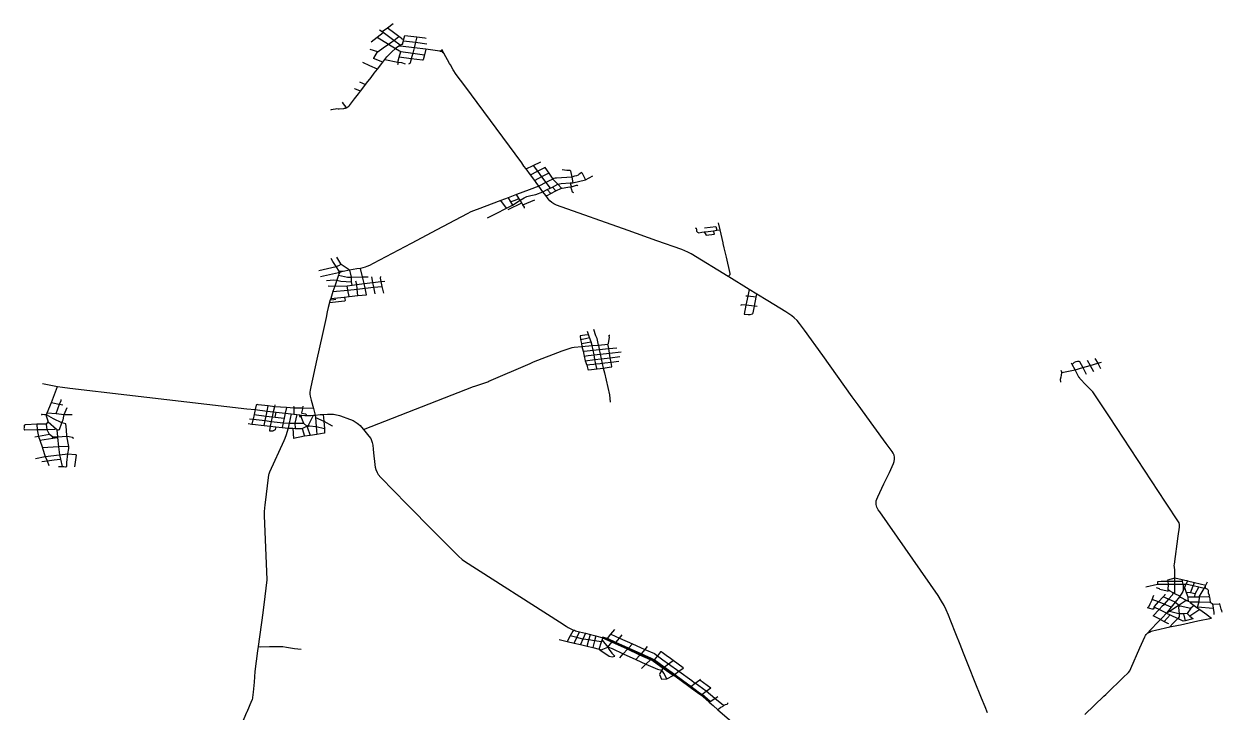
# Model space of a CAD drawing. Header units: inches. Extents: x 27.966 to 28.23, y 43.327 to 43.611.
# Drawn here: x 27.9659 to 28.2297, y 43.4599 to 43.6113 of the extents above; entities that cross this region are included whole.
import ezdxf

# ---------------------------------------------------------------- set-up
doc = ezdxf.new("R2010")
doc.units = ezdxf.units.IN
doc.header["$MEASUREMENT"] = 0

msp = doc.modelspace()

# ---------------------------------------------------------------- linework, layer by layer
for points in [[(28.04588, 43.61038), (28.04473, 43.60954)], [(28.04713, 43.61128), (28.04588, 43.61038)], [(28.04844, 43.6085), (28.04695, 43.6096), (28.04588, 43.61038)], [(28.04235, 43.60738), (28.04364, 43.60834)], [(28.04364, 43.60834), (28.04495, 43.60937)], [(28.04364, 43.60834), (28.0461, 43.60683)], [(28.04473, 43.60954), (28.04415, 43.60995)], [(28.04495, 43.60937), (28.04473, 43.60954)], [(28.0473, 43.60766), (28.04495, 43.60937)], [(28.0461, 43.60683), (28.04687, 43.60737), (28.0473, 43.60766)], [(28.0473, 43.60766), (28.04844, 43.6085)], [(28.04873, 43.60662), (28.0473, 43.60766)], [(28.04946, 43.60769), (28.04945, 43.60777), (28.04941, 43.60783), (28.04933, 43.60788), (28.04925, 43.60791), (28.04915, 43.60797), (28.04893, 43.60814), (28.04844, 43.6085)], [(28.04873, 43.60662), (28.04884, 43.60668), (28.04905, 43.6068), (28.04918, 43.60686), (28.04926, 43.60693), (28.04932, 43.6071), (28.04944, 43.60756)], [(28.04944, 43.60756), (28.04946, 43.60769)], [(28.04944, 43.60756), (28.05205, 43.60724)], [(28.04946, 43.60769), (28.04972, 43.60877), (28.05039, 43.6087), (28.05235, 43.60842)], [(28.05235, 43.60842), (28.05205, 43.60724)], [(28.05235, 43.60842), (28.05411, 43.60821), (28.05441, 43.60817)], [(28.04376, 43.60517), (28.04213, 43.60569)], [(28.04488, 43.60285), (28.04285, 43.60365), (28.04291, 43.60379), (28.04372, 43.60513), (28.04376, 43.60517)], [(28.04376, 43.60517), (28.04387, 43.60525), (28.04498, 43.60605), (28.0461, 43.60683)], [(28.04533, 43.60344), (28.04579, 43.60403), (28.04593, 43.6042), (28.04616, 43.60443), (28.04686, 43.60513), (28.04764, 43.60589)], [(28.0461, 43.60683), (28.04764, 43.60589)], [(28.04764, 43.60589), (28.04771, 43.60596), (28.04797, 43.60616), (28.04837, 43.60643)], [(28.04764, 43.60589), (28.04856, 43.60536), (28.04883, 43.60521)], [(28.04837, 43.60643), (28.04873, 43.60662)], [(28.05176, 43.60603), (28.04876, 43.6064), (28.04852, 43.60642), (28.04837, 43.60643)], [(28.04851, 43.60399), (28.04883, 43.60521)], [(28.04883, 43.60521), (28.05147, 43.60486)], [(28.05147, 43.60486), (28.05116, 43.60364)], [(28.05176, 43.60603), (28.05147, 43.60486)], [(28.05147, 43.60486), (28.05408, 43.60452)], [(28.05205, 43.60724), (28.05176, 43.60603)], [(28.05439, 43.6057), (28.05176, 43.60603)], [(28.05205, 43.60724), (28.05461, 43.6069)], [(28.05439, 43.6057), (28.05408, 43.60452)], [(28.05745, 43.60533), (28.05439, 43.6057)], [(28.05787, 43.60566), (28.05787, 43.60552), (28.05784, 43.60544), (28.05777, 43.60538), (28.05767, 43.60534), (28.05745, 43.60533)], [(28.05745, 43.60533), (28.05766, 43.60529), (28.05787, 43.60521), (28.05805, 43.60511), (28.05822, 43.60495), (28.05832, 43.60484)], [(28.05832, 43.60484), (28.05787, 43.60566)], [(28.07644, 43.57937), (28.07597, 43.58002), (28.07546, 43.58071), (28.06294, 43.59766), (28.06101, 43.60017), (28.06036, 43.60119), (28.05976, 43.60225), (28.05956, 43.60261), (28.05832, 43.60484)], [(28.04368, 43.60131), (28.042, 43.60208), (28.04046, 43.60278)], [(28.04368, 43.60131), (28.04469, 43.6026), (28.04488, 43.60285)], [(28.04488, 43.60285), (28.04533, 43.60344)], [(28.04533, 43.60344), (28.04822, 43.60286)], [(28.04822, 43.60286), (28.04818, 43.60247), (28.0481, 43.60227)], [(28.04822, 43.60286), (28.04851, 43.60399)], [(28.04822, 43.60286), (28.04897, 43.60277), (28.0498, 43.60247)], [(28.05116, 43.60364), (28.04851, 43.60399)], [(28.05116, 43.60364), (28.05109, 43.60354), (28.05092, 43.6027), (28.05082, 43.60255), (28.05056, 43.6024)], [(28.05408, 43.60452), (28.05376, 43.60336), (28.05372, 43.60332), (28.05362, 43.60332), (28.05116, 43.60364)], [(28.04109, 43.59799), (28.04157, 43.59861), (28.04164, 43.59871), (28.04228, 43.59952), (28.04296, 43.60044), (28.04368, 43.60131)], [(28.03997, 43.5965), (28.03874, 43.59704), (28.03867, 43.59703), (28.03862, 43.59702)], [(28.03973, 43.59857), (28.04109, 43.59799)], [(28.03997, 43.5965), (28.04025, 43.59687), (28.04108, 43.59795), (28.04109, 43.59799)], [(28.03686, 43.59282), (28.03697, 43.59288), (28.0374, 43.59316), (28.03747, 43.59323), (28.03758, 43.59336), (28.038, 43.59392), (28.03866, 43.59477), (28.03953, 43.59592), (28.03997, 43.5965)], [(28.03346, 43.59239), (28.03357, 43.59248), (28.03398, 43.59255), (28.03445, 43.59263), (28.03472, 43.59265), (28.03507, 43.59262), (28.03524, 43.59263), (28.03629, 43.59271), (28.03646, 43.59272), (28.03663, 43.59274), (28.03686, 43.59282)], [(28.03596, 43.59406), (28.03618, 43.59368), (28.03671, 43.59297), (28.03677, 43.5929), (28.03682, 43.59286), (28.03686, 43.59282)], [(28.07644, 43.57937), (28.07802, 43.58012)], [(28.07739, 43.5781), (28.07644, 43.57937)], [(28.07739, 43.5781), (28.07893, 43.57888)], [(28.07802, 43.58012), (28.07971, 43.58097)], [(28.07802, 43.58012), (28.07893, 43.57888)], [(28.07893, 43.57888), (28.08055, 43.5797)], [(28.07893, 43.57888), (28.07985, 43.57763)], [(28.08141, 43.57845), (28.07985, 43.57763)], [(28.08046, 43.57982), (28.08055, 43.5797)], [(28.08055, 43.5797), (28.08141, 43.57845)], [(28.08141, 43.57845), (28.0823, 43.57714)], [(28.08439, 43.57928), (28.08541, 43.57908), (28.08607, 43.57908), (28.0862, 43.57899), (28.08649, 43.5776)], [(28.08874, 43.57856), (28.08815, 43.57819), (28.08787, 43.57802), (28.08753, 43.57789), (28.08709, 43.57775), (28.08649, 43.5776)], [(28.08874, 43.57856), (28.08948, 43.57701)], [(28.07833, 43.57684), (28.07739, 43.5781)], [(28.07985, 43.57763), (28.07833, 43.57684)], [(28.07924, 43.57559), (28.07865, 43.57637), (28.07833, 43.57684)], [(28.08077, 43.57638), (28.07924, 43.57559)], [(28.07985, 43.57763), (28.08077, 43.57638)], [(28.0823, 43.57714), (28.08139, 43.57669), (28.08077, 43.57638)], [(28.08077, 43.57638), (28.0817, 43.57514)], [(28.08223, 43.5754), (28.08341, 43.57599)], [(28.08649, 43.5776), (28.08313, 43.57737), (28.08285, 43.57733), (28.08255, 43.57725), (28.0823, 43.57714)], [(28.0823, 43.57714), (28.08341, 43.57599)], [(28.08341, 43.57599), (28.08413, 43.5762), (28.08612, 43.57629)], [(28.08341, 43.57599), (28.08425, 43.57512)], [(28.08612, 43.57629), (28.08673, 43.57632)], [(28.08612, 43.57629), (28.08629, 43.57584), (28.0864, 43.57545)], [(28.0864, 43.57545), (28.08752, 43.57582), (28.08769, 43.5758), (28.08783, 43.57565)], [(28.08649, 43.5776), (28.08673, 43.57632)], [(28.08673, 43.57632), (28.08948, 43.57701)], [(28.08948, 43.57701), (28.09114, 43.57789)], [(28.07431, 43.57373), (28.07246, 43.57304)], [(28.07924, 43.57559), (28.07708, 43.57478), (28.07431, 43.57373)], [(28.07489, 43.57283), (28.07431, 43.57373)], [(28.07511, 43.57247), (28.07601, 43.57303), (28.07662, 43.57328), (28.07749, 43.57352), (28.0786, 43.57378), (28.08014, 43.57437)], [(28.08014, 43.57437), (28.07924, 43.57559)], [(28.08014, 43.57437), (28.08107, 43.57483)], [(28.08078, 43.57351), (28.08014, 43.57437)], [(28.08078, 43.57351), (28.08108, 43.57356), (28.08186, 43.57397)], [(28.12092, 43.55573), (28.11275, 43.56071), (28.11205, 43.56108), (28.11139, 43.56137), (28.11071, 43.56162), (28.1052, 43.56357), (28.09893, 43.5658), (28.08313, 43.57144), (28.08257, 43.57171), (28.08208, 43.57201), (28.08168, 43.57235), (28.08129, 43.5728), (28.08078, 43.57351)], [(28.08107, 43.57483), (28.0817, 43.57514)], [(28.08107, 43.57483), (28.08186, 43.57397)], [(28.0817, 43.57514), (28.08223, 43.5754)], [(28.08186, 43.57397), (28.083, 43.57455)], [(28.08223, 43.5754), (28.083, 43.57455)], [(28.083, 43.57455), (28.08425, 43.57512)], [(28.08425, 43.57512), (28.08441, 43.57511), (28.08484, 43.57522), (28.0852, 43.57526), (28.0861, 43.57544), (28.0862, 43.57538)], [(28.0862, 43.57538), (28.0864, 43.57545)], [(28.0862, 43.57538), (28.08637, 43.57506), (28.08659, 43.57435), (28.08686, 43.57417)], [(28.07085, 43.57242), (28.06566, 43.57045), (28.06464, 43.57006), (28.06415, 43.56984), (28.06361, 43.56956), (28.06205, 43.56874), (28.05678, 43.56597), (28.05112, 43.56298), (28.04279, 43.55857), (28.04198, 43.55816), (28.04139, 43.55791), (28.04099, 43.55776), (28.0405, 43.55762), (28.03995, 43.5575)], [(28.0679, 43.56864), (28.06987, 43.56954), (28.07214, 43.57075)], [(28.07246, 43.57304), (28.07085, 43.57242)], [(28.07214, 43.57075), (28.07085, 43.57242)], [(28.07214, 43.57075), (28.07347, 43.57144)], [(28.07246, 43.57304), (28.07301, 43.57216)], [(28.07247, 43.57047), (28.07546, 43.57193)], [(28.07301, 43.57216), (28.07441, 43.57266), (28.07472, 43.57277), (28.07489, 43.57283)], [(28.07301, 43.57216), (28.07347, 43.57144)], [(28.07347, 43.57144), (28.07511, 43.57247)], [(28.07511, 43.57247), (28.07489, 43.57283)], [(28.07546, 43.57193), (28.07511, 43.57247)], [(28.07574, 43.57151), (28.07546, 43.57193)], [(28.07574, 43.57151), (28.07839, 43.57257)], [(28.0761, 43.57078), (28.07609, 43.57095), (28.07574, 43.57151)], [(28.11369, 43.56639), (28.11385, 43.56634), (28.11395, 43.56601), (28.11396, 43.56571), (28.1142, 43.56549), (28.11444, 43.56535), (28.11514, 43.56544), (28.11564, 43.5655)], [(28.11564, 43.5655), (28.11594, 43.56556), (28.11768, 43.56575)], [(28.11564, 43.5655), (28.11612, 43.5648), (28.11789, 43.56503), (28.11768, 43.56575)], [(28.11569, 43.56642), (28.1182, 43.56673), (28.1184, 43.56588)], [(28.11768, 43.56575), (28.1184, 43.56588)], [(28.1184, 43.56588), (28.11915, 43.56601)], [(28.11915, 43.56601), (28.11882, 43.5675)], [(28.12092, 43.55573), (28.12119, 43.55597), (28.12129, 43.55605), (28.12133, 43.55611), (28.12136, 43.55617), (28.12137, 43.55626), (28.12136, 43.55634), (28.12054, 43.55993), (28.12005, 43.56205), (28.11986, 43.563), (28.11984, 43.5631), (28.11915, 43.56601)], [(28.03469, 43.55999), (28.0356, 43.55847), (28.03573, 43.55839)], [(28.03077, 43.55705), (28.03461, 43.55792)], [(28.03461, 43.55792), (28.03387, 43.559), (28.03352, 43.55967)], [(28.03461, 43.55792), (28.0352, 43.55815), (28.03573, 43.55839)], [(28.0353, 43.55691), (28.03461, 43.55792)], [(28.03573, 43.55839), (28.03726, 43.55742), (28.03756, 43.55707)], [(28.03995, 43.5575), (28.03917, 43.55736), (28.03756, 43.55707)], [(28.04044, 43.55561), (28.03995, 43.5575)], [(28.03115, 43.55571), (28.0351, 43.55661), (28.03528, 43.55672), (28.0353, 43.55691)], [(28.03248, 43.55482), (28.03406, 43.55497), (28.03473, 43.5549)], [(28.03473, 43.5549), (28.0343, 43.55361)], [(28.03511, 43.55599), (28.03473, 43.5549)], [(28.03473, 43.5549), (28.03567, 43.5547), (28.03802, 43.55453)], [(28.03614, 43.55682), (28.03587, 43.55675), (28.03555, 43.55663), (28.03535, 43.55648), (28.03522, 43.5563), (28.03511, 43.55599)], [(28.03511, 43.55599), (28.03711, 43.55558), (28.03795, 43.55556)], [(28.03614, 43.55682), (28.0353, 43.55691)], [(28.03756, 43.55707), (28.03614, 43.55682)], [(28.03795, 43.55556), (28.0378, 43.55648), (28.03771, 43.55684), (28.03756, 43.55707)], [(28.03795, 43.55556), (28.04044, 43.55561)], [(28.03802, 43.55453), (28.03795, 43.55556)], [(28.03914, 43.55393), (28.03895, 43.55467)], [(28.04044, 43.55561), (28.04165, 43.55563)], [(28.04077, 43.55416), (28.04044, 43.55561)], [(28.04266, 43.55437), (28.04243, 43.55561)], [(28.04266, 43.55437), (28.04448, 43.5546)], [(28.04435, 43.55572), (28.04432, 43.55535), (28.04448, 43.5546)], [(28.04448, 43.5546), (28.04534, 43.5547)], [(28.04448, 43.5546), (28.04469, 43.55351)], [(28.12553, 43.55287), (28.12105, 43.55564), (28.12092, 43.55573)], [(28.03282, 43.55362), (28.0343, 43.55361)], [(28.03389, 43.55237), (28.03342, 43.55089)], [(28.0343, 43.55361), (28.03389, 43.55237)], [(28.03389, 43.55237), (28.03718, 43.55271)], [(28.0343, 43.55361), (28.037, 43.55367)], [(28.037, 43.55367), (28.03816, 43.5538)], [(28.03718, 43.55271), (28.037, 43.55367)], [(28.03718, 43.55271), (28.03923, 43.55293)], [(28.03748, 43.5513), (28.03718, 43.55271)], [(28.03816, 43.5538), (28.03802, 43.55453)], [(28.03816, 43.5538), (28.03914, 43.55393)], [(28.03914, 43.55393), (28.04077, 43.55416)], [(28.03923, 43.55293), (28.03914, 43.55393)], [(28.03923, 43.55293), (28.04101, 43.55312)], [(28.03937, 43.55152), (28.03923, 43.55293)], [(28.03937, 43.55152), (28.04127, 43.55169), (28.04101, 43.55312)], [(28.04077, 43.55416), (28.04266, 43.55437)], [(28.04101, 43.55312), (28.04077, 43.55416)], [(28.04101, 43.55312), (28.04288, 43.55333)], [(28.04288, 43.55333), (28.04266, 43.55437)], [(28.04288, 43.55333), (28.04469, 43.55351)], [(28.04318, 43.55186), (28.04288, 43.55333)], [(28.04469, 43.55351), (28.04505, 43.55202)], [(28.12553, 43.55287), (28.12523, 43.55138)], [(28.12724, 43.55183), (28.12553, 43.55287)], [(28.03314, 43.55001), (28.03285, 43.54891), (28.03264, 43.54791), (28.03238, 43.54671), (28.0315, 43.54274), (28.03035, 43.53754), (28.02901, 43.53141), (28.02887, 43.53072), (28.02878, 43.53023), (28.02879, 43.52979), (28.02886, 43.52937), (28.0291, 43.52849), (28.02961, 43.52664)], [(28.03332, 43.55058), (28.03315, 43.55006), (28.03314, 43.55001)], [(28.03314, 43.55001), (28.03647, 43.55033), (28.03655, 43.55036), (28.03658, 43.5504)], [(28.03342, 43.55089), (28.03332, 43.55058)], [(28.03332, 43.55058), (28.03413, 43.55068), (28.03456, 43.55074)], [(28.03342, 43.55089), (28.03636, 43.55119)], [(28.03636, 43.55119), (28.03748, 43.5513)], [(28.03636, 43.55119), (28.0365, 43.55085), (28.03658, 43.5504)], [(28.03748, 43.5513), (28.03937, 43.55152)], [(28.12483, 43.5494), (28.12392, 43.54948), (28.12361, 43.54936)], [(28.12483, 43.5494), (28.12442, 43.54739), (28.1253, 43.54732), (28.12559, 43.54732), (28.12576, 43.54735), (28.12631, 43.54752), (28.12637, 43.54759), (28.12642, 43.54772), (28.12672, 43.5492)], [(28.12523, 43.55138), (28.12481, 43.55141)], [(28.12523, 43.55138), (28.12483, 43.5494)], [(28.12672, 43.5492), (28.12483, 43.5494)], [(28.12711, 43.55119), (28.12523, 43.55138)], [(28.12672, 43.5492), (28.12711, 43.55119)], [(28.12711, 43.55119), (28.12724, 43.55183)], [(28.17803, 43.4597), (28.1775, 43.46099), (28.17673, 43.46292), (28.1752, 43.46673), (28.17406, 43.46953), (28.17277, 43.47282), (28.17201, 43.47473), (28.17106, 43.47705), (28.16993, 43.47985), (28.16942, 43.48118), (28.16892, 43.48238), (28.16847, 43.48333), (28.16794, 43.48428), (28.16716, 43.4855), (28.15431, 43.50389), (28.15398, 43.50437), (28.15366, 43.50496), (28.15352, 43.5055), (28.1535, 43.50589), (28.15354, 43.50634), (28.15367, 43.50672), (28.15388, 43.5072), (28.15524, 43.51011), (28.15643, 43.51259), (28.15735, 43.51455), (28.15751, 43.51503), (28.15759, 43.5155), (28.15756, 43.51595), (28.15745, 43.5164), (28.15728, 43.5168), (28.15702, 43.5172), (28.15572, 43.51897), (28.15302, 43.52269), (28.14954, 43.52746), (28.14824, 43.52924), (28.14178, 43.5383), (28.13775, 43.5439), (28.13667, 43.5454), (28.13611, 43.54601), (28.1355, 43.5466), (28.13496, 43.54705), (28.1343, 43.54751), (28.13366, 43.54791), (28.1297, 43.55034), (28.12724, 43.55183)], [(28.12733, 43.54913), (28.12672, 43.5492)], [(28.09019, 43.54291), (28.09007, 43.54287), (28.08935, 43.54278), (28.08833, 43.54264), (28.08844, 43.54187)], [(28.08844, 43.54187), (28.08948, 43.54207), (28.09043, 43.54231)], [(28.08844, 43.54187), (28.08862, 43.54093)], [(28.09019, 43.54291), (28.08996, 43.54357)], [(28.09043, 43.54231), (28.09019, 43.54291)], [(28.09077, 43.54131), (28.09043, 43.54231)], [(28.09234, 43.54062), (28.09206, 43.54208), (28.09181, 43.54268), (28.09136, 43.54402)], [(28.09444, 43.54085), (28.09455, 43.54098), (28.09478, 43.54239), (28.09474, 43.5425), (28.09472, 43.54266), (28.09476, 43.54279), (28.09485, 43.54282)], [(28.04062, 43.52206), (28.06486, 43.53147), (28.06515, 43.53158), (28.068, 43.53255), (28.06826, 43.53264), (28.07731, 43.53657), (28.07809, 43.5369), (28.08441, 43.53932), (28.08634, 43.54001), (28.08661, 43.5401), (28.08702, 43.54015), (28.08873, 43.5403)], [(28.08862, 43.54093), (28.09077, 43.54131)], [(28.08862, 43.54093), (28.08873, 43.5403)], [(28.08873, 43.5403), (28.09097, 43.5405)], [(28.08873, 43.5403), (28.089, 43.53925)], [(28.089, 43.53925), (28.08925, 43.53925), (28.09119, 43.53947)], [(28.089, 43.53925), (28.08925, 43.53819)], [(28.09097, 43.5405), (28.09077, 43.54131)], [(28.09097, 43.5405), (28.09234, 43.54062)], [(28.09119, 43.53947), (28.09097, 43.5405)], [(28.09119, 43.53947), (28.09255, 43.53962)], [(28.09139, 43.53846), (28.09119, 43.53947)], [(28.09234, 43.54062), (28.09444, 43.54085)], [(28.09234, 43.54062), (28.09255, 43.53962)], [(28.09255, 43.53962), (28.09462, 43.53984)], [(28.09255, 43.53962), (28.09277, 43.53859)], [(28.09277, 43.53859), (28.0948, 43.53882)], [(28.09462, 43.53984), (28.09444, 43.54085)], [(28.09462, 43.53984), (28.09644, 43.54004)], [(28.0948, 43.53882), (28.09462, 43.53984)], [(28.0948, 43.53882), (28.09739, 43.53911)], [(28.09497, 43.53784), (28.0948, 43.53882)], [(28.08925, 43.53819), (28.09011, 43.53831), (28.09139, 43.53846)], [(28.08925, 43.53819), (28.08947, 43.53718)], [(28.08947, 43.53718), (28.09159, 43.53746)], [(28.08947, 43.53718), (28.08979, 43.53619)], [(28.09181, 43.53642), (28.09133, 43.53635), (28.09045, 43.53627), (28.09007, 43.53622), (28.08979, 43.53619)], [(28.08979, 43.53619), (28.09, 43.53532), (28.09006, 43.53524), (28.09015, 43.53519), (28.09207, 43.53539)], [(28.09139, 43.53846), (28.09277, 43.53859)], [(28.09159, 43.53746), (28.09139, 43.53846)], [(28.09159, 43.53746), (28.09298, 43.53761)], [(28.09181, 43.53642), (28.09159, 43.53746)], [(28.09321, 43.53655), (28.09276, 43.53651), (28.09181, 43.53642)], [(28.09207, 43.53539), (28.092, 43.53548), (28.09181, 43.53642)], [(28.09277, 43.53859), (28.09298, 43.53761)], [(28.09298, 43.53761), (28.09497, 43.53784)], [(28.09298, 43.53761), (28.09321, 43.53655)], [(28.09516, 43.53679), (28.09375, 43.53662), (28.09333, 43.53659), (28.09321, 43.53655)], [(28.09321, 43.53655), (28.09343, 43.53557)], [(28.09343, 43.53557), (28.09519, 43.5358), (28.0953, 43.53582), (28.0953, 43.53591), (28.09516, 43.53679)], [(28.09497, 43.53784), (28.09711, 43.53808)], [(28.09516, 43.53679), (28.09497, 43.53784)], [(28.09688, 43.53698), (28.09516, 43.53679)], [(28.19668, 43.53631), (28.19651, 43.53662)], [(28.19668, 43.53631), (28.19689, 43.53655), (28.19719, 43.53682), (28.19755, 43.53699), (28.19788, 43.53708), (28.19813, 43.53708), (28.19827, 43.53701), (28.199, 43.53565)], [(28.19731, 43.53517), (28.19668, 43.53631)], [(28.199, 43.53565), (28.20067, 43.53613)], [(28.19999, 43.5373), (28.20067, 43.53613)], [(28.20067, 43.53613), (28.20232, 43.5366)], [(28.20067, 43.53613), (28.20141, 43.53479)], [(28.20168, 43.53769), (28.20232, 43.5366)], [(28.20232, 43.5366), (28.20317, 43.53685)], [(28.20232, 43.5366), (28.20295, 43.53543)], [(28.09207, 43.53539), (28.09343, 43.53557)], [(28.09343, 43.53557), (28.09368, 43.53449), (28.09481, 43.52964), (28.09494, 43.52806)], [(28.19417, 43.53244), (28.19408, 43.53315), (28.19423, 43.53364), (28.19432, 43.53394), (28.19437, 43.5346)], [(28.19437, 43.5346), (28.19438, 43.53467), (28.19427, 43.535)], [(28.19437, 43.5346), (28.19731, 43.53517)], [(28.19731, 43.53517), (28.199, 43.53565)], [(28.21932, 43.48931), (28.2193, 43.49107), (28.21921, 43.49176), (28.21916, 43.49211), (28.21919, 43.49244), (28.22001, 43.49859), (28.22029, 43.50052), (28.22034, 43.50113), (28.22023, 43.50148), (28.21722, 43.50607), (28.20491, 43.52484), (28.20121, 43.53033), (28.19973, 43.53182), (28.19838, 43.53329), (28.19827, 43.53346), (28.19818, 43.53359), (28.19756, 43.53471), (28.19731, 43.53517)], [(28.199, 43.53565), (28.19979, 43.5342)], [(27.96995, 43.53214), (27.97327, 43.53153)], [(27.97189, 43.52801), (27.97327, 43.53153)], [(27.97327, 43.53153), (27.97437, 43.53137), (27.97595, 43.53117), (27.98852, 43.52968), (28.01496, 43.52661), (28.01675, 43.52641)], [(27.97372, 43.52763), (27.97402, 43.52841), (27.97404, 43.52862)], [(27.97081, 43.52524), (27.971, 43.52572)], [(27.971, 43.52572), (27.97189, 43.52801)], [(27.971, 43.52572), (27.97292, 43.52555)], [(27.97189, 43.52801), (27.97322, 43.52772), (27.97357, 43.52763), (27.97372, 43.52763)], [(27.97292, 43.52555), (27.97372, 43.52763)], [(27.97372, 43.52763), (27.97439, 43.5275)], [(27.97475, 43.52533), (27.97537, 43.52688)], [(28.01675, 43.52641), (28.01652, 43.52533)], [(28.01963, 43.52721), (28.01741, 43.52749), (28.01719, 43.52751), (28.01706, 43.52749), (28.01697, 43.52737), (28.01675, 43.52641)], [(28.01675, 43.52641), (28.0194, 43.5261)], [(28.01918, 43.52498), (28.0194, 43.5261)], [(28.0194, 43.5261), (28.01963, 43.52721)], [(28.0194, 43.5261), (28.02073, 43.52594)], [(28.021, 43.52704), (28.01963, 43.52721)], [(28.02073, 43.52594), (28.02051, 43.52484)], [(28.021, 43.52704), (28.02073, 43.52594)], [(28.02073, 43.52594), (28.02142, 43.52586)], [(28.02107, 43.52745), (28.021, 43.52704)], [(28.02366, 43.52686), (28.021, 43.52704)], [(28.02116, 43.52477), (28.02142, 43.52586)], [(28.02142, 43.52586), (28.0234, 43.52563)], [(28.0234, 43.52563), (28.02317, 43.52454)], [(28.02366, 43.52686), (28.0234, 43.52563)], [(28.0234, 43.52563), (28.0247, 43.52548)], [(28.02529, 43.52676), (28.02366, 43.52686)], [(28.02518, 43.52713), (28.02527, 43.52713), (28.0253, 43.52708), (28.02529, 43.52676)], [(28.02529, 43.52676), (28.02526, 43.52542)], [(28.02719, 43.52671), (28.02529, 43.52676)], [(28.02719, 43.52671), (28.02716, 43.52661), (28.02701, 43.52567), (28.02706, 43.52564), (28.02786, 43.52548), (28.02793, 43.52542), (28.02797, 43.52532), (28.02798, 43.52512)], [(28.02725, 43.52717), (28.02719, 43.52671)], [(28.02961, 43.52664), (28.02719, 43.52671)], [(28.02961, 43.52664), (28.02984, 43.52581), (28.03, 43.52522)], [(27.96871, 43.52318), (27.96628, 43.52307), (27.96609, 43.52304), (27.96599, 43.523), (27.96592, 43.5229), (27.96587, 43.52238), (27.96586, 43.52224), (27.96593, 43.52211), (27.96598, 43.52188)], [(27.97083, 43.52322), (27.96871, 43.52318)], [(27.96871, 43.52318), (27.96878, 43.52197)], [(27.97081, 43.52524), (27.97035, 43.52528), (27.9699, 43.52536), (27.96978, 43.52537), (27.96974, 43.52535), (27.96969, 43.5253), (27.9697, 43.52518)], [(27.97119, 43.52371), (27.97119, 43.52387), (27.9708, 43.52499), (27.97081, 43.52524)], [(27.97423, 43.52352), (27.97238, 43.52441), (27.97081, 43.52524)], [(27.97083, 43.52322), (27.97119, 43.52371)], [(27.97094, 43.522), (27.97083, 43.52322)], [(27.97119, 43.52371), (27.97303, 43.52208)], [(27.97292, 43.52555), (27.97475, 43.52533)], [(27.97312, 43.52195), (27.97344, 43.52197), (27.97371, 43.52204), (27.97423, 43.52352)], [(27.97423, 43.52352), (27.97434, 43.52387), (27.97447, 43.52418), (27.97454, 43.5245), (27.97467, 43.52506), (27.97475, 43.52533)], [(27.97533, 43.52057), (27.97521, 43.52198), (27.97511, 43.52326), (27.97423, 43.52352)], [(27.97475, 43.52533), (27.97649, 43.52533)], [(28.01521, 43.52333), (28.01603, 43.52324)], [(28.01555, 43.52439), (28.01621, 43.52428), (28.0163, 43.5243)], [(28.0163, 43.5243), (28.01623, 43.5242), (28.01603, 43.52324)], [(28.01603, 43.52324), (28.01619, 43.52322), (28.01875, 43.52294)], [(28.01652, 43.52533), (28.0163, 43.5243)], [(28.0163, 43.5243), (28.01898, 43.52399)], [(28.01652, 43.52533), (28.01918, 43.52498)], [(28.01875, 43.52294), (28.01898, 43.52399)], [(28.01875, 43.52294), (28.0201, 43.52278)], [(28.01898, 43.52399), (28.01918, 43.52498)], [(28.01898, 43.52399), (28.02032, 43.52382)], [(28.01918, 43.52498), (28.02051, 43.52484)], [(28.02032, 43.52382), (28.0201, 43.52278)], [(28.02051, 43.52484), (28.02032, 43.52382)], [(28.02032, 43.52382), (28.02295, 43.52353)], [(28.02051, 43.52484), (28.02116, 43.52477)], [(28.02116, 43.52477), (28.02317, 43.52454)], [(28.02295, 43.52353), (28.02273, 43.52247)], [(28.02317, 43.52454), (28.02295, 43.52353)], [(28.02295, 43.52353), (28.02427, 43.5234)], [(28.02427, 43.5234), (28.02404, 43.52234)], [(28.0247, 43.52548), (28.02427, 43.52341), (28.02427, 43.5234)], [(28.02427, 43.5234), (28.02553, 43.52341)], [(28.0247, 43.52548), (28.02526, 43.52542)], [(28.02526, 43.52542), (28.02594, 43.52534)], [(28.02594, 43.52534), (28.02553, 43.52341)], [(28.02553, 43.52341), (28.02743, 43.52345)], [(28.02553, 43.52341), (28.02555, 43.52229)], [(28.02594, 43.52534), (28.0266, 43.52526)], [(28.02657, 43.5251), (28.02653, 43.52493), (28.02685, 43.5249)], [(28.0266, 43.52526), (28.02657, 43.5251)], [(28.02657, 43.5251), (28.02699, 43.52505)], [(28.0266, 43.52526), (28.02703, 43.52521)], [(28.02685, 43.5249), (28.02697, 43.52492), (28.02699, 43.52505)], [(28.02685, 43.5249), (28.02743, 43.52345)], [(28.02699, 43.52505), (28.02703, 43.52521)], [(28.02703, 43.52521), (28.02768, 43.52514), (28.02798, 43.52512)], [(28.02743, 43.52345), (28.02812, 43.5228)], [(28.02798, 43.52512), (28.02809, 43.52511), (28.02859, 43.52511), (28.02907, 43.52513), (28.02961, 43.52518)], [(28.02812, 43.5228), (28.02851, 43.52301)], [(28.02851, 43.52301), (28.02961, 43.52518)], [(28.02851, 43.52301), (28.02863, 43.52281)], [(28.02961, 43.52518), (28.03, 43.52522)], [(28.03, 43.52522), (28.03106, 43.52531), (28.03173, 43.52536)], [(28.03, 43.52522), (28.03006, 43.52467)], [(28.03006, 43.52467), (28.03023, 43.52269)], [(28.03006, 43.52467), (28.0319, 43.52386)], [(28.03173, 43.52536), (28.0327, 43.52543), (28.03331, 43.52543), (28.0335, 43.52543), (28.03377, 43.52542), (28.03386, 43.52541), (28.03401, 43.5254), (28.03429, 43.52536), (28.03437, 43.52535), (28.03469, 43.52529), (28.03506, 43.52521), (28.03537, 43.52514), (28.03639, 43.52478), (28.03676, 43.52463), (28.03777, 43.52424), (28.03834, 43.52399), (28.0388, 43.52375), (28.03922, 43.52346), (28.03956, 43.5232), (28.03986, 43.52293), (28.04021, 43.52254), (28.04062, 43.52206)], [(28.03173, 43.52536), (28.0319, 43.52386)], [(28.0319, 43.52386), (28.03201, 43.52228)], [(28.0319, 43.52386), (28.03372, 43.52283), (28.03382, 43.52278)], [(27.96878, 43.52197), (27.96598, 43.52188)], [(27.96905, 43.5205), (27.96825, 43.52037)], [(27.97094, 43.522), (27.96878, 43.52197)], [(27.96878, 43.52197), (27.96905, 43.5205)], [(27.97149, 43.52095), (27.96905, 43.5205)], [(27.96905, 43.5205), (27.96933, 43.51971)], [(27.97303, 43.52208), (27.97268, 43.52205), (27.97094, 43.522)], [(27.97149, 43.52095), (27.97094, 43.522)], [(27.97215, 43.52039), (27.97149, 43.52095)], [(27.97215, 43.52039), (27.97321, 43.52044)], [(27.97224, 43.52013), (27.97215, 43.52039)], [(27.97303, 43.52208), (27.97312, 43.52195)], [(27.97312, 43.52195), (27.97321, 43.52044)], [(27.97321, 43.52044), (27.97533, 43.52057)], [(27.97321, 43.52044), (27.97322, 43.52028)], [(27.97574, 43.51832), (27.97533, 43.52057)], [(27.97533, 43.52057), (27.97579, 43.52048), (27.97647, 43.52033), (27.97662, 43.52025), (27.9767, 43.52007)], [(28.02404, 43.52234), (28.02377, 43.52135), (28.02363, 43.52088), (28.02334, 43.52009), (28.0231, 43.51955), (28.01994, 43.51262), (28.01985, 43.51241), (28.01978, 43.5122), (28.01974, 43.51205), (28.01891, 43.50539), (28.01882, 43.50483), (28.01881, 43.50474), (28.01875, 43.50401), (28.01875, 43.50314), (28.01932, 43.48899), (28.01888, 43.48532), (28.01843, 43.48172), (28.01744, 43.47426)], [(28.0201, 43.52278), (28.0199, 43.52185), (28.01991, 43.52181), (28.01996, 43.52178), (28.02074, 43.52171)], [(28.0201, 43.52278), (28.02133, 43.52264)], [(28.02133, 43.52264), (28.0212, 43.52203), (28.02118, 43.52198), (28.02074, 43.52171)], [(28.02133, 43.52264), (28.02273, 43.52247)], [(28.02273, 43.52247), (28.02404, 43.52234)], [(28.02404, 43.52234), (28.02508, 43.52231)], [(28.02508, 43.52231), (28.0252, 43.52007)], [(28.02508, 43.52231), (28.02555, 43.52229)], [(28.02765, 43.52059), (28.0252, 43.52007)], [(28.02555, 43.52229), (28.02613, 43.52228), (28.02714, 43.52225)], [(28.02714, 43.52225), (28.02812, 43.5228)], [(28.02714, 43.52225), (28.02765, 43.52059)], [(28.0289, 43.52075), (28.02765, 43.52059)], [(28.02812, 43.5228), (28.02823, 43.52266)], [(28.02823, 43.52266), (28.02863, 43.52281)], [(28.02823, 43.52266), (28.0289, 43.52075)], [(28.02863, 43.52281), (28.03023, 43.52269)], [(28.03037, 43.52097), (28.0289, 43.52075)], [(28.03023, 43.52269), (28.03037, 43.52097)], [(28.03023, 43.52269), (28.03201, 43.52228)], [(28.03201, 43.52228), (28.03205, 43.52126), (28.03197, 43.52121), (28.03037, 43.52097)], [(28.04062, 43.52206), (28.04183, 43.52058), (28.04221, 43.52003), (28.04239, 43.51963), (28.04256, 43.51917), (28.04268, 43.51857), (28.04278, 43.51768), (28.04293, 43.51616), (28.04304, 43.5151), (28.04312, 43.51429), (28.04319, 43.51376), (28.04331, 43.51323), (28.04361, 43.51255), (28.04387, 43.51216), (28.04444, 43.51149), (28.05019, 43.50562), (28.0562, 43.49953), (28.06157, 43.49419), (28.06233, 43.49345), (28.06288, 43.49304), (28.08381, 43.4797), (28.08524, 43.47877), (28.08568, 43.47849), (28.08616, 43.47823), (28.08687, 43.47791)], [(27.96933, 43.51971), (27.97224, 43.52013)], [(27.96933, 43.51971), (27.96992, 43.51801)], [(27.9735, 43.51819), (27.96992, 43.51801)], [(27.96992, 43.51801), (27.96995, 43.51792), (27.97054, 43.5161)], [(27.97224, 43.52013), (27.97322, 43.52028)], [(27.97322, 43.52028), (27.9735, 43.51819)], [(27.97574, 43.51832), (27.9735, 43.51819)], [(27.9735, 43.51819), (27.97367, 43.5165)], [(27.97551, 43.51668), (27.97574, 43.51785), (27.97574, 43.51832)], [(27.96842, 43.51568), (27.97054, 43.5161)], [(27.96981, 43.51498), (27.97095, 43.51512)], [(27.97054, 43.5161), (27.97367, 43.5165)], [(27.97054, 43.5161), (27.97095, 43.51512)], [(27.97095, 43.51512), (27.97251, 43.51534), (27.97319, 43.5154), (27.97393, 43.51551)], [(27.97095, 43.51512), (27.97132, 43.51409)], [(27.97367, 43.5165), (27.97551, 43.51668)], [(27.97367, 43.5165), (27.97393, 43.51551)], [(27.97393, 43.51551), (27.97429, 43.51391)], [(27.97429, 43.51391), (27.9745, 43.51387), (27.97465, 43.51387), (27.975, 43.51385), (27.97515, 43.51385), (27.97524, 43.51387), (27.9753, 43.51394), (27.97527, 43.51479), (27.97551, 43.51668)], [(27.97551, 43.51668), (27.97724, 43.51656), (27.97734, 43.5165), (27.97735, 43.51642), (27.97698, 43.51382)], [(27.97343, 43.51388), (27.97429, 43.51391)], [(28.21932, 43.48931), (28.21771, 43.4889)], [(28.21785, 43.48859), (28.21784, 43.48869), (28.21771, 43.4889)], [(28.21931, 43.48859), (28.21932, 43.48931)], [(28.22091, 43.48897), (28.21932, 43.48931)], [(28.22206, 43.48871), (28.22152, 43.48883), (28.22091, 43.48897)], [(28.22091, 43.48897), (28.22093, 43.48866), (28.22094, 43.48859)], [(28.22206, 43.48871), (28.2219, 43.48835), (28.22174, 43.48799)], [(28.22206, 43.48871), (28.22364, 43.48836)], [(28.21287, 43.48744), (28.2155, 43.48803)], [(28.21811, 43.48651), (28.21783, 43.48645), (28.21762, 43.48643), (28.216, 43.48685), (28.21591, 43.48694), (28.21528, 43.48716)], [(28.21785, 43.48859), (28.21625, 43.48858), (28.21546, 43.48848), (28.2155, 43.48803)], [(28.2155, 43.48803), (28.21788, 43.48801)], [(28.21811, 43.48651), (28.21782, 43.48679), (28.21788, 43.48801)], [(28.21788, 43.48801), (28.21785, 43.48859)], [(28.21931, 43.48859), (28.21785, 43.48859)], [(28.21788, 43.48801), (28.2193, 43.48801)], [(28.21891, 43.48608), (28.21883, 43.48594), (28.21881, 43.48583), (28.21877, 43.48564), (28.21789, 43.48468)], [(28.21891, 43.48608), (28.21811, 43.48651)], [(28.21927, 43.48589), (28.21891, 43.48608)], [(28.21927, 43.48589), (28.2193, 43.48801)], [(28.2193, 43.48801), (28.21931, 43.48859)], [(28.2193, 43.48801), (28.22102, 43.48798)], [(28.22094, 43.48859), (28.21931, 43.48859)], [(28.22122, 43.48684), (28.22102, 43.4864), (28.22085, 43.48604), (28.22071, 43.4858), (28.22038, 43.48537)], [(28.22094, 43.48859), (28.22102, 43.48798)], [(28.22102, 43.48798), (28.22174, 43.48799)], [(28.22102, 43.48798), (28.2211, 43.48767), (28.22115, 43.48746), (28.22113, 43.48689), (28.22122, 43.48684)], [(28.2214, 43.48724), (28.22122, 43.48684)], [(28.22174, 43.48799), (28.2214, 43.48724)], [(28.2214, 43.48724), (28.22182, 43.48619)], [(28.22335, 43.48762), (28.22174, 43.48799)], [(28.22182, 43.48619), (28.22214, 43.48522)], [(28.22272, 43.48606), (28.22182, 43.48619)], [(28.22272, 43.48606), (28.22335, 43.48762)], [(28.22373, 43.48591), (28.22272, 43.48606)], [(28.22335, 43.48762), (28.22364, 43.48836)], [(28.22454, 43.48735), (28.22335, 43.48762)], [(28.22364, 43.48836), (28.22613, 43.4878)], [(28.22373, 43.48591), (28.22454, 43.48735)], [(28.22574, 43.48708), (28.22454, 43.48735)], [(28.22464, 43.48525), (28.22574, 43.48708)], [(28.22574, 43.48708), (28.22595, 43.48738)], [(28.22595, 43.48738), (28.22602, 43.48748), (28.22613, 43.4878)], [(28.22595, 43.48738), (28.226, 43.48719), (28.22616, 43.48705), (28.22647, 43.48688), (28.22656, 43.4868), (28.22663, 43.48666), (28.22665, 43.48631), (28.22666, 43.4861), (28.22682, 43.48561), (28.22685, 43.4854), (28.22681, 43.48528)], [(28.22613, 43.4878), (28.22646, 43.48849)], [(28.2143, 43.48466), (28.21382, 43.48357), (28.21358, 43.48309), (28.2135, 43.48297), (28.21325, 43.48283), (28.21324, 43.4828)], [(28.2143, 43.48466), (28.21467, 43.48558)], [(28.2157, 43.48408), (28.2143, 43.48466)], [(28.21506, 43.48278), (28.2147, 43.48295), (28.2148, 43.48311), (28.2157, 43.48408)], [(28.2157, 43.48408), (28.2167, 43.48519)], [(28.21694, 43.48357), (28.2157, 43.48408)], [(28.21694, 43.48357), (28.21679, 43.48337), (28.21647, 43.48313), (28.21582, 43.48242)], [(28.2167, 43.48519), (28.21705, 43.48556), (28.21713, 43.48575), (28.21716, 43.48581)], [(28.21789, 43.48468), (28.21738, 43.4849), (28.2167, 43.48519)], [(28.21789, 43.48468), (28.21694, 43.48357)], [(28.21845, 43.48295), (28.21694, 43.48357)], [(28.21934, 43.48406), (28.21789, 43.48468)], [(28.22022, 43.48338), (28.21815, 43.48197)], [(28.21934, 43.48406), (28.21845, 43.48295)], [(28.22038, 43.48537), (28.21927, 43.48589)], [(28.22028, 43.48525), (28.21934, 43.48406)], [(28.21934, 43.48406), (28.22022, 43.48338)], [(28.22157, 43.48428), (28.22022, 43.48338)], [(28.22022, 43.48338), (28.22046, 43.48321), (28.22046, 43.48321)], [(28.22038, 43.48537), (28.22028, 43.48525)], [(28.22028, 43.48525), (28.22085, 43.48496), (28.22152, 43.48462)], [(28.22152, 43.48462), (28.22208, 43.48434)], [(28.22152, 43.48462), (28.22157, 43.48428)], [(28.22208, 43.48434), (28.22157, 43.48428)], [(28.22208, 43.48434), (28.22219, 43.48429)], [(28.22214, 43.48522), (28.22367, 43.48524)], [(28.22214, 43.48522), (28.22216, 43.48495), (28.22219, 43.48429)], [(28.22219, 43.48429), (28.22257, 43.4841)], [(28.22257, 43.4841), (28.22459, 43.48411)], [(28.22257, 43.4841), (28.22266, 43.48396), (28.22358, 43.4833)], [(28.22367, 43.48524), (28.22373, 43.48591)], [(28.22367, 43.48524), (28.22464, 43.48525)], [(28.22459, 43.48411), (28.22428, 43.48307), (28.22426, 43.48298)], [(28.22464, 43.48525), (28.22459, 43.48411)], [(28.22459, 43.48411), (28.22704, 43.48404)], [(28.22464, 43.48525), (28.22681, 43.48528)], [(28.22681, 43.48528), (28.22691, 43.48519), (28.22702, 43.48462), (28.22704, 43.48404)], [(28.22704, 43.48404), (28.22748, 43.48373), (28.22759, 43.48365)], [(28.22759, 43.48365), (28.22771, 43.48357), (28.2291, 43.48371), (28.22914, 43.48371)], [(28.22759, 43.48365), (28.22772, 43.48274)], [(28.22968, 43.48187), (28.22961, 43.48212), (28.2295, 43.48247), (28.22934, 43.48311), (28.22927, 43.48337), (28.2292, 43.48364), (28.22919, 43.48368), (28.22916, 43.4837), (28.22914, 43.48371)], [(28.21506, 43.48278), (28.21481, 43.48278), (28.21467, 43.48269), (28.21449, 43.48252), (28.21433, 43.4825), (28.21376, 43.48265), (28.21325, 43.48279), (28.21324, 43.4828)], [(28.21582, 43.48242), (28.21451, 43.48103)], [(28.2161, 43.48025), (28.21451, 43.48103)], [(28.21582, 43.48242), (28.21506, 43.48278)], [(28.21742, 43.48165), (28.21582, 43.48242)], [(28.21742, 43.48165), (28.21647, 43.48063), (28.2161, 43.48025)], [(28.21827, 43.48124), (28.21697, 43.47982)], [(28.21845, 43.48295), (28.21742, 43.48165)], [(28.21815, 43.48197), (28.21742, 43.48165)], [(28.21742, 43.48165), (28.21827, 43.48124)], [(28.22023, 43.48145), (28.22017, 43.48144), (28.21815, 43.48197)], [(28.21827, 43.48124), (28.21993, 43.48043)], [(28.22023, 43.48145), (28.22026, 43.48079), (28.21993, 43.48043)], [(28.22046, 43.48321), (28.22012, 43.48298), (28.22009, 43.48288), (28.22023, 43.48145)], [(28.22121, 43.48149), (28.22023, 43.48145)], [(28.22046, 43.48321), (28.22278, 43.48271)], [(28.22197, 43.48152), (28.22121, 43.48149)], [(28.22121, 43.48149), (28.22153, 43.47994)], [(28.2226, 43.48098), (28.22324, 43.48046), (28.22322, 43.4804), (28.22153, 43.47994)], [(28.22278, 43.48271), (28.22197, 43.48152)], [(28.22197, 43.48152), (28.2226, 43.48098)], [(28.22478, 43.48243), (28.2226, 43.48098)], [(28.22358, 43.4833), (28.22278, 43.48271)], [(28.22358, 43.4833), (28.22414, 43.4829)], [(28.22426, 43.48298), (28.22414, 43.4829)], [(28.22414, 43.4829), (28.22478, 43.48243)], [(28.22426, 43.48298), (28.22772, 43.48274)], [(28.22478, 43.48243), (28.22631, 43.48132), (28.22641, 43.48124), (28.22737, 43.48054)], [(28.22772, 43.48274), (28.22785, 43.48178), (28.22789, 43.48153), (28.22789, 43.48132)], [(28.2161, 43.48025), (28.21568, 43.47981), (28.21554, 43.47966), (28.21404, 43.47805), (28.21325, 43.47721)], [(28.21325, 43.47721), (28.21368, 43.47747), (28.21408, 43.47765), (28.21434, 43.47774), (28.21501, 43.47789), (28.21817, 43.47858)], [(28.2161, 43.48025), (28.21697, 43.47982)], [(28.21697, 43.47982), (28.21771, 43.47945), (28.21791, 43.47935)], [(28.21817, 43.47858), (28.22011, 43.47899), (28.2205, 43.47908), (28.22436, 43.4799), (28.22737, 43.48054)], [(28.21993, 43.48043), (28.21888, 43.47933), (28.21817, 43.47858)], [(28.21993, 43.48043), (28.22022, 43.48029)], [(28.22153, 43.47994), (28.22113, 43.47983), (28.22022, 43.48029)], [(28.08373, 43.4758), (28.08551, 43.47538)], [(28.08615, 43.47666), (28.08551, 43.47538)], [(28.08687, 43.47791), (28.0867, 43.47768), (28.08615, 43.47666)], [(28.08761, 43.47628), (28.08615, 43.47666)], [(28.08687, 43.47791), (28.08706, 43.47785), (28.08733, 43.47776), (28.08822, 43.47754)], [(28.087, 43.47502), (28.08761, 43.47628)], [(28.08761, 43.47628), (28.08822, 43.47754)], [(28.08894, 43.47593), (28.08761, 43.47628)], [(28.08822, 43.47754), (28.08949, 43.4772)], [(28.08894, 43.47593), (28.0884, 43.47469)], [(28.08949, 43.4772), (28.08894, 43.47593)], [(28.09027, 43.47573), (28.08894, 43.47593)], [(28.08949, 43.4772), (28.09061, 43.47691)], [(28.08991, 43.47433), (28.09027, 43.47573)], [(28.09027, 43.47573), (28.09061, 43.47691)], [(28.09152, 43.47556), (28.09027, 43.47573)], [(28.09061, 43.47691), (28.0918, 43.4766)], [(28.09152, 43.47556), (28.09111, 43.47404)], [(28.0918, 43.4766), (28.09152, 43.47556)], [(28.09301, 43.47533), (28.09152, 43.47556)], [(28.0918, 43.4766), (28.0933, 43.47621)], [(28.09301, 43.47533), (28.09314, 43.47545), (28.09319, 43.47565)], [(28.09319, 43.47565), (28.0933, 43.47615)], [(28.09319, 43.47565), (28.0944, 43.47417)], [(28.09435, 43.47604), (28.09329, 43.47633)], [(28.0933, 43.47621), (28.09375, 43.47608), (28.09421, 43.47591)], [(28.0933, 43.47615), (28.0933, 43.47621)], [(28.09531, 43.47523), (28.0933, 43.47615)], [(28.09421, 43.47591), (28.09435, 43.47604)], [(28.09421, 43.47591), (28.09543, 43.47535)], [(28.09435, 43.47604), (28.09512, 43.47699)], [(28.09622, 43.47519), (28.09435, 43.47604)], [(28.09512, 43.47699), (28.09598, 43.47801)], [(28.09512, 43.47699), (28.09702, 43.47614)], [(28.09622, 43.47519), (28.09702, 43.47614)], [(28.09702, 43.47614), (28.09761, 43.47684)], [(28.09702, 43.47614), (28.09984, 43.4749)], [(28.1995, 43.45935), (28.20364, 43.46332), (28.20406, 43.46372), (28.20816, 43.46766), (28.20877, 43.46827), (28.20912, 43.4686), (28.20936, 43.46896), (28.20958, 43.46941), (28.2116, 43.47402), (28.21265, 43.47643), (28.21283, 43.47674), (28.21301, 43.47695), (28.21325, 43.47721)], [(28.01744, 43.47426), (28.01731, 43.47334), (28.0167, 43.46878), (28.01653, 43.46646), (28.01635, 43.4642), (28.01608, 43.46251), (28.01606, 43.46246), (28.016, 43.46232), (28.01492, 43.45986), (28.01488, 43.45977), (28.0126, 43.4543), (28.01252, 43.45407), (28.011, 43.44993), (28.01092, 43.44949), (28.01091, 43.4489), (28.01115, 43.44775), (28.01133, 43.44686), (28.01153, 43.44602), (28.01157, 43.4456), (28.01148, 43.44513), (28.01133, 43.44462)], [(28.01744, 43.47426), (28.01795, 43.47424), (28.01991, 43.47426), (28.02215, 43.47428), (28.02286, 43.47426), (28.02366, 43.47414), (28.02543, 43.47386), (28.02688, 43.47369)], [(28.08551, 43.47538), (28.087, 43.47502)], [(28.087, 43.47502), (28.0884, 43.47469)], [(28.0884, 43.47469), (28.08991, 43.47433)], [(28.08991, 43.47433), (28.09111, 43.47404)], [(28.09111, 43.47404), (28.09253, 43.4737)], [(28.09253, 43.4737), (28.09301, 43.47533)], [(28.09253, 43.4737), (28.0926, 43.47365)], [(28.0926, 43.47365), (28.09264, 43.47366), (28.09276, 43.47363), (28.093, 43.47358), (28.09304, 43.47356)], [(28.0926, 43.47365), (28.0929, 43.47344)], [(28.0929, 43.47344), (28.09304, 43.47356)], [(28.0929, 43.47344), (28.09473, 43.47213), (28.09536, 43.472), (28.09597, 43.47217)], [(28.09304, 43.47356), (28.09332, 43.4737), (28.0944, 43.47417)], [(28.0944, 43.47417), (28.09531, 43.47523)], [(28.0944, 43.47417), (28.09472, 43.47361), (28.09532, 43.4728), (28.09597, 43.47217)], [(28.0944, 43.47417), (28.09457, 43.47416), (28.09538, 43.47386), (28.09783, 43.47266)], [(28.09531, 43.47523), (28.09543, 43.47535)], [(28.09873, 43.47368), (28.09531, 43.47523)], [(28.09543, 43.47535), (28.0961, 43.47505)], [(28.0961, 43.47505), (28.09622, 43.47519)], [(28.0961, 43.47505), (28.09902, 43.47372), (28.10166, 43.47253)], [(28.09899, 43.47393), (28.09622, 43.47519)], [(28.09783, 43.47266), (28.09873, 43.47368)], [(28.10151, 43.47241), (28.09873, 43.47368)], [(28.09984, 43.4749), (28.09899, 43.47393)], [(28.10176, 43.47266), (28.09899, 43.47393)], [(28.09984, 43.4749), (28.10165, 43.47406), (28.10257, 43.47364)], [(28.10257, 43.47364), (28.10176, 43.47266)], [(28.10308, 43.47426), (28.10257, 43.47364)], [(28.10257, 43.47364), (28.10469, 43.47271), (28.10535, 43.47225)], [(28.10881, 43.47119), (28.10794, 43.47188), (28.10758, 43.47207), (28.10642, 43.47295), (28.10623, 43.47308), (28.10611, 43.4731), (28.10604, 43.47308), (28.10535, 43.47225)], [(28.09706, 43.47181), (28.09783, 43.47266)], [(28.09783, 43.47266), (28.10063, 43.47143)], [(28.10063, 43.47143), (28.10151, 43.47241)], [(28.10063, 43.47143), (28.10283, 43.47043)], [(28.10151, 43.47241), (28.10166, 43.47253)], [(28.1038, 43.47137), (28.10151, 43.47241)], [(28.10176, 43.47266), (28.10166, 43.47253)], [(28.10166, 43.47253), (28.10392, 43.47151)], [(28.1046, 43.47138), (28.10405, 43.47162), (28.10176, 43.47266)], [(28.10185, 43.46948), (28.10283, 43.47043)], [(28.10283, 43.47043), (28.1038, 43.47137)], [(28.10283, 43.47043), (28.10536, 43.46929), (28.10635, 43.46905)], [(28.1038, 43.47137), (28.10392, 43.47151)], [(28.10665, 43.46948), (28.10448, 43.47102), (28.10422, 43.47117), (28.1038, 43.47137)], [(28.10392, 43.47151), (28.10403, 43.47146), (28.1044, 43.47126), (28.10667, 43.46961)], [(28.10535, 43.47225), (28.1046, 43.47138)], [(28.10685, 43.46977), (28.1046, 43.47138)], [(28.10535, 43.47225), (28.10653, 43.47138), (28.10781, 43.47044)], [(28.10685, 43.46977), (28.10781, 43.47044)], [(28.10781, 43.47044), (28.10881, 43.47119)], [(28.10781, 43.47044), (28.11008, 43.46884)], [(28.11008, 43.46884), (28.11104, 43.46955), (28.11106, 43.46959), (28.11104, 43.46962), (28.10881, 43.47119)], [(28.10635, 43.46905), (28.10586, 43.46832), (28.10583, 43.46814), (28.10625, 43.4671), (28.10746, 43.46718)], [(28.10635, 43.46905), (28.10665, 43.46948)], [(28.10746, 43.46718), (28.10678, 43.46841), (28.10635, 43.46905)], [(28.10665, 43.46948), (28.10672, 43.46957)], [(28.10881, 43.46791), (28.10665, 43.46948)], [(28.10667, 43.46961), (28.10685, 43.46977)], [(28.10667, 43.46961), (28.10672, 43.46957)], [(28.10672, 43.46957), (28.10893, 43.46797)], [(28.10912, 43.46811), (28.10685, 43.46977)], [(28.10746, 43.46718), (28.10881, 43.46791)], [(28.10881, 43.46791), (28.10893, 43.46797)], [(28.10893, 43.46797), (28.10912, 43.46811)], [(28.10893, 43.46797), (28.11026, 43.46701), (28.11255, 43.46535)], [(28.10912, 43.46811), (28.11008, 43.46884)], [(28.11268, 43.46545), (28.11195, 43.46599), (28.10915, 43.46808), (28.10912, 43.46811)], [(28.11008, 43.46884), (28.11295, 43.46684), (28.11341, 43.4664), (28.11367, 43.4662)], [(28.11255, 43.46535), (28.11268, 43.46545)], [(28.11255, 43.46535), (28.11366, 43.46455), (28.11449, 43.46393)], [(28.11268, 43.46545), (28.11367, 43.4662)], [(28.11464, 43.46403), (28.11268, 43.46545)], [(28.11367, 43.4662), (28.11468, 43.46693)], [(28.11609, 43.46444), (28.11367, 43.4662)], [(28.11468, 43.46693), (28.11486, 43.46707)], [(28.11468, 43.46693), (28.11711, 43.46518)], [(28.11609, 43.46444), (28.11711, 43.46518)], [(28.11464, 43.46403), (28.11449, 43.46393)], [(28.11449, 43.46393), (28.1151, 43.46349), (28.11543, 43.46318), (28.11676, 43.46203)], [(28.1151, 43.46373), (28.11501, 43.46376), (28.11464, 43.46403)], [(28.1151, 43.46373), (28.11609, 43.46444)], [(28.11697, 43.46216), (28.11518, 43.46371), (28.1151, 43.46373)], [(28.11802, 43.46283), (28.11609, 43.46444)], [(28.11697, 43.46216), (28.11802, 43.46283)], [(28.11802, 43.46283), (28.11868, 43.46327)], [(28.11989, 43.46127), (28.11802, 43.46283)], [(28.11676, 43.46203), (28.11697, 43.46216)], [(28.11676, 43.46203), (28.11728, 43.46158), (28.11762, 43.46128), (28.11866, 43.46038)], [(28.11866, 43.46038), (28.11896, 43.46065), (28.11935, 43.4609), (28.11971, 43.46108), (28.11983, 43.46118), (28.11989, 43.46127)], [(28.11866, 43.46038), (28.12166, 43.4578), (28.12479, 43.455)], [(28.11989, 43.46127), (28.12037, 43.46151), (28.12068, 43.46161), (28.12083, 43.46174), (28.12082, 43.46191)]]:
    msp.add_lwpolyline(points)

doc.saveas('drawing.dxf')
